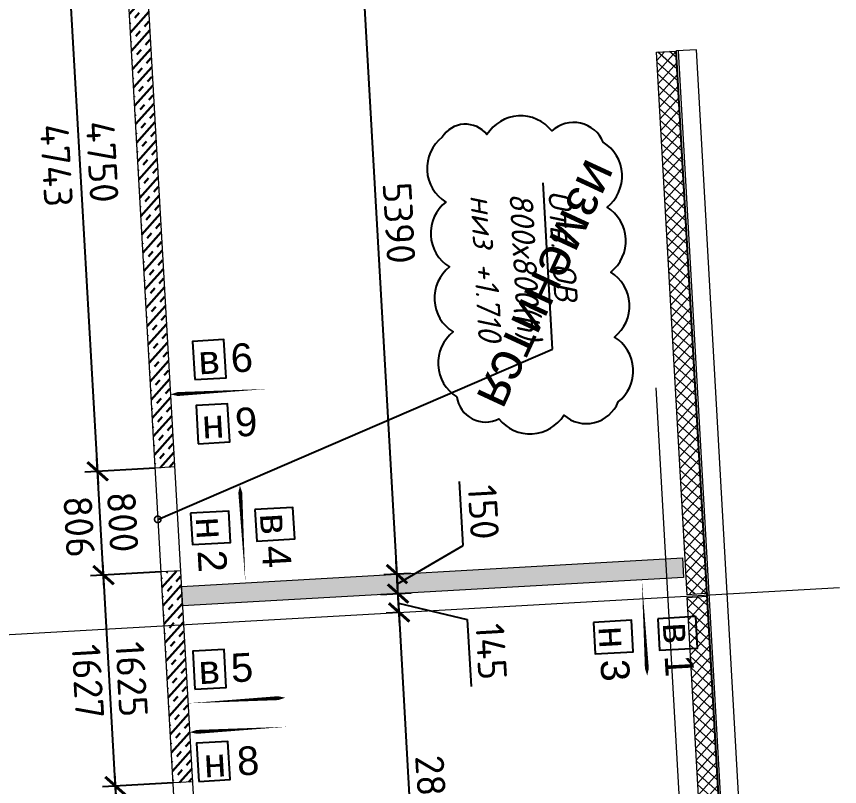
# Model space of a CAD drawing. Header units: metres. Extents: x 107714.6 to 107779.8, y 110796.6 to 110847.9.
# Drawn here: x 107726 to 107732.33, y 110803.79 to 110809.71 of the extents above; entities that cross this region are included whole.
import ezdxf
from ezdxf import colors
from ezdxf.entities.mleader import LeaderData, LeaderLine
from ezdxf.math import Vec2, Vec3

# ---------------------------------------------------------------- set-up
doc = ezdxf.new("R2010")
doc.units = ezdxf.units.M
doc.header["$PDMODE"] = 35
doc.header["$PDSIZE"] = 0.01
doc.linetypes.add('CENTER', pattern=[50.8, 31.75, -6.35, 6.35, -6.35])
for name, color, linetype, lineweight in [('0_Выноски текст', 7, 'Continuous', 9), ('S-WALL-PATT', 7, 'Continuous', 0), ('Выноски', 7, 'Continuous', 15), ('Обобщенные модели', 7, 'Continuous', 18), ('ОСИ', 251, 'CENTER', 18), ('Стены', 7, 'Continuous', 18), ('Стены штриховка', 7, 'Continuous', 9), ('Цоколь', 252, 'Continuous', 18)]:
    doc.layers.add(name, color=color, linetype=linetype, lineweight=lineweight)
for name, color, linetype in [('2023.11.08_В_ОТКЛОНЕНИЯ', 7, 'Continuous'), ('2023.11.08_Н_ОТКЛОНЕНИЯ', 7, 'Continuous'), ('размеры', 7, 'Continuous')]:
    doc.layers.add(name, color=color, linetype=linetype)
doc.styles.add('AxeAndPointZ', font='arial.ttf')
doc.styles.add('GOST 2.304 type A', font='isocpeur.ttf')
doc.styles.add('PDF ISOCPEUR Italic', font='isocpeui.ttf')
doc.dimstyles.new('ISO-25', dxfattribs={"dimtxt": 0.22, "dimasz": 0.15, "dimexe": 0.1, "dimexo": 0, "dimgap": 0.06, "dimtad": 1, "dimdec": 0, "dimlfac": 1000, "dimtxsty": 'GOST 2.304 type A', "dimblk": 'ARCHTICK', "dimcen": 2.5, "dimdle": 0.1, "dimadec": 0, "dimazin": 0, "dimtfac": 1, "dimtdec": 0, "dimtmove": 0, "dimatfit": 3, "dimfxl": 1, "dimarcsym": 0})
doc.dimstyles.new('снизу', dxfattribs={"dimtxt": 0.22, "dimasz": 0.1, "dimexe": 0.1, "dimexo": 0, "dimgap": 0.06, "dimtad": 1, "dimdec": 0, "dimlfac": 1000, "dimtxsty": 'GOST 2.304 type A', "dimblk": 'OBLIQUE', "dimcen": 2.5, "dimdle": 0.1, "dimse1": 1, "dimse2": 1, "dimsd1": 1, "dimsd2": 1, "dimadec": 0, "dimazin": 0, "dimtfac": 1, "dimtdec": 0, "dimtofl": 0, "dimtmove": 2, "dimatfit": 3, "dimfxl": 1, "dimarcsym": 0})

# ---------------------------------------------------------------- blocks, each defined once
blk = doc.blocks.new('_ARCHTICK')
at = {"color": 0, "linetype": 'ByBlock', "const_width": 0.15}
blk.add_lwpolyline([(-0.5, -0.5), (0.5, 0.5)], dxfattribs=at)
blk = doc.blocks.new('*D185')
at = {"layer": 'Defpoints', "color": 0, "transparency": 16777216}
for p in [(107728.9474, 110805.1245), (107728.9474, 110805.1245), (107729.0542, 110802.271)]:
    blk.add_point(p, dxfattribs=at)
at = {"layer": 'размеры', "color": 0, "lineweight": -2, "transparency": 16777216}
for p, q in [((107729.1151, 110802.1743), (107728.9417, 110805.2243)), ((107728.9474, 110805.1245), (107728.8476, 110805.1188)), ((107729.0542, 110802.271), (107729.2092, 110802.2798))]:
    blk.add_line(p, q, dxfattribs=at)
at = {"layer": 'размеры', "color": 0, "lineweight": -2, "transparency": 16777216, "xscale": 0.15, "yscale": 0.15, "zscale": 0.15}
for p, rotation in [((107728.9474, 110805.1245), 93.25304974487426), ((107729.1094, 110802.2741), 273.2530497448743)]:
    blk.add_blockref('_ARCHTICK', p, dxfattribs=dict(at, rotation=rotation))
at = {"layer": 'размеры', "color": 0, "transparency": 16777216, "insert": (107729.1981, 110803.7089), "char_height": 0.22, "attachment_point": 5, "rotation": 273.25305, "style": 'GOST 2.304 type A'}
blk.add_mtext('2855', dxfattribs=at)
blk = doc.blocks.new('*D186')
at = {"layer": 'Defpoints', "color": 0, "transparency": 16777216}
for p in [(107728.8064, 110805.2617), (107728.9392, 110805.2692), (107728.9474, 110805.1245)]:
    blk.add_point(p, dxfattribs=at)
at = {"layer": 'размеры', "color": 0, "lineweight": -2, "transparency": 16777216}
for p, q in [((107728.9531, 110805.0246), (107728.9335, 110805.3691)), ((107728.8064, 110805.2617), (107729.039, 110805.2749)), ((107728.9433, 110805.1968), (107729.4713, 110805.0706)), ((107728.9474, 110805.1245), (107728.8476, 110805.1188)), ((107729.4713, 110805.0706), (107729.5006, 110804.5554))]:
    blk.add_line(p, q, dxfattribs=at)
at = {"layer": 'размеры', "color": 0, "lineweight": -2, "transparency": 16777216, "xscale": 0.15, "yscale": 0.15, "zscale": 0.15}
for p, rotation in [((107728.9392, 110805.2692), 93.25304974487426), ((107728.9474, 110805.1245), 273.2530497448743)]:
    blk.add_blockref('_ARCHTICK', p, dxfattribs=dict(at, rotation=rotation))
at = {"layer": 'размеры', "color": 0, "transparency": 16777216, "insert": (107729.6557, 110804.8227), "char_height": 0.22, "attachment_point": 5, "rotation": 273.25305, "style": 'GOST 2.304 type A'}
blk.add_mtext('145', dxfattribs=at)
blk = doc.blocks.new('*D187')
at = {"layer": 'Defpoints', "color": 0, "transparency": 16777216}
for p in [(107728.9306, 110805.419), (107729.0339, 110805.4249), (107728.8064, 110805.2617)]:
    blk.add_point(p, dxfattribs=at)
at = {"layer": 'размеры', "color": 0, "lineweight": -2, "transparency": 16777216}
for p, q in [((107729.4401, 110805.639), (107729.4121, 110806.1322)), ((107728.9349, 110805.3441), (107729.4401, 110805.639)), ((107728.9448, 110805.1694), (107728.925, 110805.5188)), ((107729.0339, 110805.4249), (107728.8308, 110805.4133)), ((107728.8064, 110805.2617), (107729.039, 110805.2749))]:
    blk.add_line(p, q, dxfattribs=at)
at = {"layer": 'размеры', "color": 0, "lineweight": -2, "transparency": 16777216, "xscale": 0.15, "yscale": 0.15, "zscale": 0.15}
for p, rotation in [((107728.9306, 110805.419), 93.25304974487426), ((107728.9392, 110805.2692), 273.2530497448743)]:
    blk.add_blockref('_ARCHTICK', p, dxfattribs=dict(at, rotation=rotation))
at = {"layer": 'размеры', "color": 0, "transparency": 16777216, "insert": (107729.5958, 110805.8952), "char_height": 0.22, "attachment_point": 5, "rotation": 273.25305, "style": 'GOST 2.304 type A'}
blk.add_mtext('150', dxfattribs=at)
blk = doc.blocks.new('*D188')
at = {"layer": 'Defpoints', "color": 0, "transparency": 16777216}
for p in [(107728.6248, 110810.8003), (107728.6289, 110810.8005), (107729.0339, 110805.4249)]:
    blk.add_point(p, dxfattribs=at)
at = {"layer": 'размеры', "color": 0, "lineweight": -2, "transparency": 16777216}
for p, q in [((107728.9363, 110805.3191), (107728.6191, 110810.9001)), ((107728.6289, 110810.8005), (107728.525, 110810.7946)), ((107729.0339, 110805.4249), (107728.8308, 110805.4133))]:
    blk.add_line(p, q, dxfattribs=at)
at = {"layer": 'размеры', "color": 0, "lineweight": -2, "transparency": 16777216, "xscale": 0.15, "yscale": 0.15, "zscale": 0.15}
for p, rotation in [((107728.6248, 110810.8003), 93.25304974487426), ((107728.9306, 110805.419), 273.2530497448743)]:
    blk.add_blockref('_ARCHTICK', p, dxfattribs=dict(at, rotation=rotation))
at = {"layer": 'размеры', "color": 0, "transparency": 16777216, "insert": (107728.9474, 110808.1193), "char_height": 0.22, "attachment_point": 5, "rotation": 273.25305, "style": 'GOST 2.304 type A'}
blk.add_mtext('5390', dxfattribs=at)
blk = doc.blocks.new('*D167')
at = {"layer": 'Defpoints', "color": 0, "transparency": 16777216}
for p in [(107727.2656, 110803.8174, 21.7613), (107726.4, 110803.7682), (107727.3091, 110802.8051, 21.6143)]:
    blk.add_point(p, dxfattribs=at)
at = {"layer": 'размеры', "color": 0, "transparency": 16777216, "insert": (107726.6143, 110803.2568), "char_height": 0.22, "attachment_point": 5, "rotation": 273.25305, "style": 'GOST 2.304 type A'}
blk.add_mtext('1013', dxfattribs=at)
blk = doc.blocks.new('_Oblique')
at = {"color": 0, "linetype": 'ByBlock', "lineweight": -2}
blk.add_line((-0.5, -0.5), (0.5, 0.5), dxfattribs=at)
blk = doc.blocks.new('*U300')
at = {"layer": 'S-WALL-PATT', "lineweight": 9, "true_color": 0x636466}
h = blk.add_hatch(dxfattribs=at)
h.set_pattern_fill('ANSI37', color=251, scale=20)
h.paths.add_polyline_path([(-150, 0), (0, 0), (0, 6350), (-150, 6350)])
at = {"color": 0, "lineweight": 9}
blk.add_lwpolyline([(-150, 0), (0, 0), (0, 6350), (-150, 6350)], close=True, dxfattribs=at)
blk = doc.blocks.new('*U323')
at = {"layer": 'S-WALL-PATT', "lineweight": 9, "true_color": 0x636466}
h = blk.add_hatch(dxfattribs=at)
h.set_pattern_fill('ANSI37', color=251, scale=20)
h.paths.add_polyline_path([(-150, 0), (0, 0), (0, 4180), (-150, 4180)])
at = {"color": 0, "lineweight": 9}
blk.add_lwpolyline([(-150, 0), (0, 0), (0, 4180), (-150, 4180)], close=True, dxfattribs=at)
blk = doc.blocks.new('_DOTSMALL')
at = {"color": 0, "linetype": 'ByBlock', "const_width": 0.5}
blk.add_lwpolyline([(-0.0625, 0, 1), (0.0625, 0, 1)], format="xyb", close=True, dxfattribs=at)
blk = doc.blocks.new('*U292')
at = {"layer": 'Цоколь'}
for p, q in [((0, -2.6), (0, 0)), ((10550, 0), (0, 0)), ((10550, 0), (10708.1, -158.1)), ((0, -5.5), (0, -2.6)), ((10552.6, -2.6), (0, -2.6)), ((10555.5, -5.5), (0, -5.5)), ((0, -158.1), (0, -5.5)), ((10569.9, -19.9), (0, -19.9)), ((10708.1, -158.1), (0, -158.1))]:
    blk.add_line(p, q, dxfattribs=at)
blk = doc.blocks.new('*D580')
at = {"layer": 'Defpoints', "color": 0, "transparency": 16777216}
for p in [(107726.7666, 110803.7886), (107727.2084, 110803.8137), (107727.2657, 110802.8053)]:
    blk.add_point(p, dxfattribs=at)
at = {"layer": 'размеры', "color": 0, "lineweight": -2, "transparency": 16777216}
for p, q in [((107726.8296, 110802.6803), (107726.7609, 110803.8884)), ((107727.2084, 110803.8137), (107726.6668, 110803.7829)), ((107727.2657, 110802.8053), (107726.7241, 110802.7745))]:
    blk.add_line(p, q, dxfattribs=at)
at = {"layer": 'размеры', "color": 0, "lineweight": -2, "transparency": 16777216, "xscale": 0.15, "yscale": 0.15, "zscale": 0.15}
for p, rotation in [((107726.7666, 110803.7886), 93.25304974487426), ((107726.8239, 110802.7802), 273.2530497448743)]:
    blk.add_blockref('_ARCHTICK', p, dxfattribs=dict(at, rotation=rotation))
at = {"layer": 'размеры', "color": 0, "transparency": 16777216, "insert": (107726.965, 110803.294), "char_height": 0.22, "attachment_point": 5, "rotation": 273.25305, "style": 'GOST 2.304 type A'}
blk.add_mtext('1010', dxfattribs=at)
blk = doc.blocks.new('*D581')
at = {"layer": 'Defpoints', "color": 0, "transparency": 16777216}
for p in [(107727.1162, 110805.4361), (107726.6744, 110805.411), (107727.2084, 110803.8137)]:
    blk.add_point(p, dxfattribs=at)
at = {"layer": 'размеры', "color": 0, "lineweight": -2, "transparency": 16777216}
for p, q in [((107726.7723, 110803.6887), (107726.6687, 110805.5109)), ((107727.1162, 110805.4361), (107726.5746, 110805.4054)), ((107727.2084, 110803.8137), (107726.6668, 110803.7829))]:
    blk.add_line(p, q, dxfattribs=at)
at = {"layer": 'размеры', "color": 0, "lineweight": -2, "transparency": 16777216, "xscale": 0.15, "yscale": 0.15, "zscale": 0.15}
for p, rotation in [((107726.6744, 110805.411), 93.25304974487426), ((107726.7666, 110803.7886), 273.2530497448743)]:
    blk.add_blockref('_ARCHTICK', p, dxfattribs=dict(at, rotation=rotation))
at = {"layer": 'размеры', "color": 0, "transparency": 16777216, "insert": (107726.8902, 110804.6094), "char_height": 0.22, "attachment_point": 5, "rotation": 273.25305, "style": 'GOST 2.304 type A'}
blk.add_mtext('1625', dxfattribs=at)
blk = doc.blocks.new('*D582')
at = {"layer": 'Defpoints', "color": 0, "transparency": 16777216}
for p in [(107726.629, 110806.2097), (107727.0708, 110806.2349), (107727.1162, 110805.4361)]:
    blk.add_point(p, dxfattribs=at)
at = {"layer": 'размеры', "color": 0, "lineweight": -2, "transparency": 16777216}
for p, q in [((107726.6801, 110805.3112), (107726.6233, 110806.3096)), ((107727.0708, 110806.2349), (107726.5292, 110806.2041)), ((107727.1162, 110805.4361), (107726.5746, 110805.4054))]:
    blk.add_line(p, q, dxfattribs=at)
at = {"layer": 'размеры', "color": 0, "lineweight": -2, "transparency": 16777216, "xscale": 0.15, "yscale": 0.15, "zscale": 0.15}
for p, rotation in [((107726.629, 110806.2097), 93.25304974487426), ((107726.6744, 110805.411), 273.2530497448743)]:
    blk.add_blockref('_ARCHTICK', p, dxfattribs=dict(at, rotation=rotation))
at = {"layer": 'размеры', "color": 0, "transparency": 16777216, "insert": (107726.8214, 110805.82), "char_height": 0.22, "attachment_point": 5, "rotation": 273.25305, "style": 'GOST 2.304 type A'}
blk.add_mtext('800', dxfattribs=at)
blk = doc.blocks.new('*D583')
at = {"layer": 'Defpoints', "color": 0, "transparency": 16777216}
for p in [(107726.3595, 110810.952), (107726.8013, 110810.9771), (107727.0708, 110806.2349)]:
    blk.add_point(p, dxfattribs=at)
at = {"layer": 'размеры', "color": 0, "lineweight": -2, "transparency": 16777216}
for p, q in [((107726.6347, 110806.1099), (107726.3538, 110811.0518)), ((107726.8013, 110810.9771), (107726.2596, 110810.9463)), ((107727.0708, 110806.2349), (107726.5292, 110806.2041))]:
    blk.add_line(p, q, dxfattribs=at)
at = {"layer": 'размеры', "color": 0, "lineweight": -2, "transparency": 16777216, "xscale": 0.15, "yscale": 0.15, "zscale": 0.15}
for p, rotation in [((107726.3595, 110810.952), 93.25304974487426), ((107726.629, 110806.2097), 273.2530497448743)]:
    blk.add_blockref('_ARCHTICK', p, dxfattribs=dict(at, rotation=rotation))
at = {"layer": 'размеры', "color": 0, "transparency": 16777216, "insert": (107726.664, 110808.5905), "char_height": 0.22, "attachment_point": 5, "rotation": 273.25305, "style": 'GOST 2.304 type A'}
blk.add_mtext('4750', dxfattribs=at)
blk = doc.blocks.new('*D595')
at = {"layer": 'Defpoints', "color": 0, "transparency": 16777216}
for p in [(107728.0519, 110805.4912), (107726.3442, 110805.3942), (107728.1442, 110803.8673, 1.214)]:
    blk.add_point(p, dxfattribs=at)
at = {"layer": 'размеры', "color": 0, "transparency": 16777216, "insert": (107726.5536, 110804.5929), "char_height": 0.22, "attachment_point": 5, "rotation": 273.25305, "style": 'GOST 2.304 type A'}
blk.add_mtext('1627', dxfattribs=at)
blk = doc.blocks.new('*D596')
at = {"layer": 'Defpoints', "color": 0, "transparency": 16777216}
for p in [(107726.2958, 110806.1987), (107727.0704, 110806.2427), (107727.1161, 110805.438)]:
    blk.add_point(p, dxfattribs=at)
at = {"layer": 'размеры', "color": 0, "transparency": 16777216, "insert": (107726.486, 110805.7835), "char_height": 0.22, "attachment_point": 5, "rotation": 273.25305, "style": 'GOST 2.304 type A'}
blk.add_mtext('806', dxfattribs=at)
blk = doc.blocks.new('*D597')
at = {"layer": 'Defpoints', "color": 0, "transparency": 16777216}
for p in [(107726.8694, 110810.9823, 21.8653), (107726.0258, 110810.9344), (107727.0704, 110806.2427)]:
    blk.add_point(p, dxfattribs=at)
at = {"layer": 'размеры', "color": 0, "transparency": 16777216, "insert": (107726.3115, 110808.5624), "char_height": 0.22, "attachment_point": 5, "rotation": 273.25305, "style": 'GOST 2.304 type A'}
blk.add_mtext('4743', dxfattribs=at)

msp = doc.modelspace()

# ---------------------------------------------------------------- hatches: boundary and pattern name
at = {"layer": 'Стены штриховка', "lineweight": 30}
h = msp.add_hatch(dxfattribs=at)
h.set_pattern_fill('ASHLER', color=256, scale=0.2, angle=183.25305, pattern_type=2)
h.set_pattern_definition([(228.2530497, (108242.52607, 113595.21335), (0.0746092818, -0.0665841954), []), (228.2530497, (108242.53009, 113595.14276), (0.0746092818, -0.0665841954), [0.05, -0.05])])
h.paths.add_polyline_path([(107731.3138, 110802.2491), (107731.3053, 110802.3989), (107727.4515, 110802.1799), (107727.46, 110802.0301)])
h.paths.add_polyline_path([(107731.0053, 110805.3867), (107730.9968, 110805.5364), (107727.2728, 110805.3248), (107727.2813, 110805.175)])
h.paths.add_polyline_path([(107731.1351, 110805.3941), (107731.1266, 110805.5439), (107730.9968, 110805.5365), (107731.0053, 110805.3867)])
h.paths.add_polyline_path([(107730.8209, 110810.9251), (107730.8124, 110811.0749), (107730.6824, 110811.0675), (107730.6909, 110810.9177)])
h.paths.add_polyline_path([(107730.6909, 110810.9177), (107730.6824, 110811.0675), (107726.9587, 110810.8558), (107726.9672, 110810.7061)])
h.paths.add_polyline_path([(107730.7274, 110812.5725), (107730.7189, 110812.7222), (107730.5888, 110812.7148), (107730.5973, 110812.5651)])
h.paths.add_polyline_path([(107730.5973, 110812.5651), (107730.5888, 110812.7148), (107726.8651, 110812.5032), (107726.8736, 110812.3534)])
h.paths.add_polyline_path([(107730.6352, 110814.1948), (107730.6267, 110814.3446), (107730.4966, 110814.3372), (107730.5051, 110814.1875)])
h.paths.add_polyline_path([(107730.5051, 110814.1875), (107730.4966, 110814.3372), (107726.7729, 110814.1256), (107726.7814, 110813.9758)])
h.paths.add_polyline_path([(107730.4795, 110816.9404), (107730.471, 110817.0902), (107730.3405, 110817.0828), (107730.349, 110816.933)])
h.paths.add_polyline_path([(107730.349, 110816.933), (107730.3405, 110817.0828), (107726.6172, 110816.8712), (107726.6257, 110816.7214)])
h.paths.add_polyline_path([(107728.5754, 110817.1227), (107728.4236, 110819.7934), (107728.2738, 110819.7849), (107728.4256, 110817.1142)])
h.paths.add_polyline_path([(107728.5833, 110816.9829), (107728.5754, 110817.1227), (107728.4256, 110817.1142), (107728.4336, 110816.9744)])
h = msp.add_hatch(dxfattribs=at)
h.set_pattern_fill('ASHLER', color=256, scale=0.2, angle=183.25305, pattern_type=2)
h.set_pattern_definition([(228.2530497, (108243.1656, 113583.96151), (0.0746092818, -0.0665841954), []), (228.2530497, (108243.16961, 113583.89092), (0.0746092818, -0.0665841954), [0.05, -0.05])])
h.paths.add_polyline_path([(107727.2206, 110806.2434), (107726.951, 110810.9856), (107726.8013, 110810.9771), (107727.0708, 110806.2349)])
h = msp.add_hatch(dxfattribs=at)
h.set_pattern_fill('ASHLER', color=256, scale=0.2, angle=183.25305, pattern_type=2)
h.set_pattern_definition([(228.2530497, (108243.48043, 113578.42245), (0.0746092818, -0.0665841954), []), (228.2530497, (108243.48444, 113578.35186), (0.0746092818, -0.0665841954), [0.05, -0.05])])
h.paths.add_polyline_path([(107727.3582, 110803.8222), (107727.266, 110805.4447), (107727.1162, 110805.4361), (107727.2084, 110803.8137)])

# ---------------------------------------------------------------- linework, layer by layer
at = {"layer": '2023.11.08_В_ОТКЛОНЕНИЯ'}
for points in [[(107727.375, 110806.9163), (107727.6166, 110806.93), (107727.6, 110807.2229), (107727.3584, 110807.2091), (107727.375, 110806.9163)], [(107727.8381, 110805.9154), (107727.8518, 110805.6738), (107728.1447, 110805.6905), (107728.1309, 110805.9321), (107727.8381, 110805.9154)], [(107730.9358, 110805.0753), (107730.9495, 110804.8337), (107731.2424, 110804.8503), (107731.2286, 110805.092), (107730.9358, 110805.0753)], [(107727.3765, 110804.5335), (107727.6181, 110804.5473), (107727.6015, 110804.8401), (107727.3599, 110804.8263), (107727.3765, 110804.5335)]]:
    msp.add_lwpolyline(points, dxfattribs=at)
for points in [[(107727.9377, 110806.8434, 0, 0, 0), (107727.1889, 110806.8009, 0, 0.16, 0), (107727.4884, 110806.8179, 0.03, 0.03, 0), (107727.9377, 110806.8434, 0, 0, 0)], [(107727.7652, 110805.3528, 0, 0, 0), (107727.7227, 110806.1016, 0, 0.16, 0), (107727.7397, 110805.8021, 0.03, 0.03, 0), (107727.7652, 110805.3528, 0, 0, 0)], [(107730.8133, 110805.3858, 0, 0, 0), (107730.8558, 110804.637, 0, 0.16, 0), (107730.8388, 110804.9365, 0.03, 0.03, 0), (107730.8133, 110805.3858, 0, 0, 0)], [(107728.0853, 110804.2451, 0, 0, 0), (107727.3366, 110804.2026, 0, 0.16, 0), (107727.6361, 110804.2196, 0.03, 0.03, 0), (107728.0853, 110804.2451, 0, 0, 0)]]:
    msp.add_lwpolyline(points, format="xyseb", dxfattribs=at)
at = {"layer": '2023.11.08_Н_ОТКЛОНЕНИЯ'}
for points in [[(107727.9377, 110806.8434, 0, 0, 0), (107727.1889, 110806.8009, 0, 0.16, 0), (107727.4884, 110806.8179, 0.03, 0.03, 0), (107727.9377, 110806.8434, 0, 0, 0)], [(107727.7652, 110805.3528, 0, 0, 0), (107727.7227, 110806.1016, 0, 0.16, 0), (107727.7397, 110805.8021, 0.03, 0.03, 0), (107727.7652, 110805.3528, 0, 0, 0)], [(107730.8133, 110805.3858, 0, 0, 0), (107730.8558, 110804.637, 0, 0.16, 0), (107730.8388, 110804.9365, 0.03, 0.03, 0), (107730.8133, 110805.3858, 0, 0, 0)], [(107727.3239, 110804.4257, 0, 0, 0), (107728.0727, 110804.4682, 0, 0.16, 0), (107727.7732, 110804.4512, 0.03, 0.03, 0), (107727.3239, 110804.4257, 0, 0, 0)]]:
    msp.add_lwpolyline(points, format="xyseb", dxfattribs=at)
for points in [[(107727.4031, 110806.4221), (107727.6447, 110806.4358), (107727.6281, 110806.7287), (107727.3864, 110806.7149), (107727.4031, 110806.4221)], [(107727.3439, 110805.8873), (107727.3576, 110805.6457), (107727.6505, 110805.6624), (107727.6367, 110805.904), (107727.3439, 110805.8873)], [(107730.4416, 110805.0472), (107730.4553, 110804.8056), (107730.7482, 110804.8223), (107730.7344, 110805.0639), (107730.4416, 110805.0472)], [(107727.4063, 110803.8249), (107727.6479, 110803.8386), (107727.6312, 110804.1315), (107727.3896, 110804.1177), (107727.4063, 110803.8249)]]:
    msp.add_lwpolyline(points, dxfattribs=at)
at = {"layer": 'ОСИ'}
for p, q in [((107728.76, 110844.8903), (107731.4531, 110797.5077)), ((107724.838, 110804.8909), (107732.3344, 110805.317))]:
    msp.add_line(p, q, dxfattribs=at)
at = {"layer": 'размеры', "color": 6}
msp.add_lwpolyline([(107729.2781, 110808.7796, 0.520567), (107729.3064, 110808.2804, 0.520567), (107729.3348, 110807.7812, 0.520567), (107729.3632, 110807.282, 0.520567), (107729.3916, 110806.7828, 0.520567), (107729.7146, 110806.6138, 0.520567), (107730.2138, 110806.6422, 0.520567), (107730.6313, 110806.7435, 0.520567), (107730.603, 110807.2427, 0.520567), (107730.5746, 110807.7418, 0.520567), (107730.5462, 110808.241, 0.520567), (107730.5178, 110808.7402, 0.520567), (107730.1219, 110808.8275, 0.520567), (107729.6227, 110808.7992, 0.520567)], format="xyb", close=True, dxfattribs=at)
at = {"layer": 'Стены'}
for points in [[(107725.9168, 110829.1812), (107727.6408, 110798.8502), (107727.491, 110798.8417), (107725.7671, 110829.1727)], [(107731.1266, 110805.5438), (107731.1351, 110805.394), (107727.2813, 110805.175), (107727.2728, 110805.3248)]]:
    msp.add_lwpolyline(points, close=True, dxfattribs=at)
for points in [[(107727.2206, 110806.2434), (107727.0708, 110806.2349)], [(107727.266, 110805.4447), (107727.1162, 110805.4361)], [(107727.3582, 110803.8222), (107727.2084, 110803.8137)]]:
    msp.add_lwpolyline(points, dxfattribs=at)

# ---------------------------------------------------------------- block references
at = {"layer": 'Выноски', "xscale": -0.001, "yscale": 0.001, "zscale": 0.001, "rotation": 3.253049744874268}
for name, p in [('*U323', (107731.1627, 110805.2604)), ('*U300', (107731.5242, 110798.9006))]:
    msp.add_blockref(name, p, dxfattribs=at)
at = {"layer": 'Обобщенные модели', "xscale": -0.001, "yscale": 0.001, "zscale": 0.001, "rotation": 93.25304974487426}
msp.add_blockref('*U292', (107731.0753, 110809.4422), dxfattribs=at)

# ---------------------------------------------------------------- texts
at = {"layer": '2023.11.08_В_ОТКЛОНЕНИЯ', "style": 'AxeAndPointZ'}
for s, rotation, p in [('в 6', 3.25305, (107727.4096, 110806.955)), ('в 4', 273.25305, (107727.8768, 110805.8809)), ('в 1', 273.25305, (107730.9745, 110805.0408)), ('в 5', 3.25305, (107727.4111, 110804.5722))]:
    msp.add_text(s, height=0.22, rotation=rotation, dxfattribs=at).set_placement(p)
at = {"layer": '2023.11.08_Н_ОТКЛОНЕНИЯ', "style": 'AxeAndPointZ'}
for s, rotation, p in [('н 9', 3.25305, (107727.4376, 110806.4608)), ('н 2', 273.25305, (107727.3826, 110805.8528)), ('н 3', 273.25305, (107730.4803, 110805.0127)), ('н 8', 3.25305, (107727.4518, 110803.855))]:
    msp.add_text(s, height=0.22, rotation=rotation, dxfattribs=at).set_placement(p)
at = {"layer": 'размеры', "color": 1, "style": 'AxeAndPointZ'}
msp.add_text('изменится', height=0.3, rotation=245.19918, dxfattribs=at).set_placement((107730.391, 110808.6312))

# ---------------------------------------------------------------- dimensions: what is measured, and where the dimension line sits
at = {"layer": 'размеры'}
for base, p1, p2, picture, middle in [((107726.3595, 110810.952), (107727.0708, 110806.2349), (107726.8013, 110810.9771), '*D583', (107726.664, 110808.5905)), ((107728.6248, 110810.8003), (107729.0339, 110805.4249), (107728.6289, 110810.8005), '*D188', (107728.9474, 110808.1193)), ((107726.629, 110806.2097), (107727.1162, 110805.4361), (107727.0708, 110806.2349), '*D582', (107726.8214, 110805.82)), ((107726.6744, 110805.411), (107727.2084, 110803.8137), (107727.1162, 110805.4361), '*D581', (107726.8902, 110804.6094)), ((107728.9392, 110805.2692), (107728.9474, 110805.1245), (107728.8064, 110805.2617), '*D186', (107729.6444, 110805.0203)), ((107728.9474, 110805.1245), (107729.0542, 110802.271), (107728.9474, 110805.1245), '*D185', (107729.1981, 110803.7089)), ((107726.7666, 110803.7886), (107727.2657, 110802.8053), (107727.2084, 110803.8137), '*D580', (107726.965, 110803.294))]:
    dim = msp.add_linear_dim(base=base, p1=p1, p2=p2, angle=273.25305, dimstyle='ISO-25', override={"dimtmove": 1}, dxfattribs=at)
    dim.commit()
    dim.dimension.update_dxf_attribs({"geometry": picture, "text_midpoint": middle})
for base, p1, p2, picture, middle in [((107726.0258, 110810.9344), (107727.0704, 110806.2427), (107726.8694, 110810.9823, 21.8653), '*D597', (107726.3115, 110808.5624)), ((107726.2958, 110806.1987), (107727.1161, 110805.438), (107727.0704, 110806.2427), '*D596', (107726.486, 110805.7835)), ((107726.3442, 110805.3942), (107728.1442, 110803.8673, 1.214), (107728.0519, 110805.4912), '*D595', (107726.5536, 110804.5929)), ((107726.4, 110803.7682), (107727.3091, 110802.8051, 21.6143), (107727.2656, 110803.8174, 21.7613), '*D167', (107726.6143, 110803.2568))]:
    dim = msp.add_linear_dim(base=base, p1=p1, p2=p2, angle=273.25305, dimstyle='снизу', dxfattribs=at)
    dim.commit()
    dim.dimension.update_dxf_attribs({"geometry": picture, "text_midpoint": middle, "dimtype": 160})
dim = msp.add_linear_dim(base=(107728.9306, 110805.419), p1=(107728.8064, 110805.2617), p2=(107729.0339, 110805.4249), angle=273.25305, dimstyle='ISO-25', override={"dimtmove": 1}, dxfattribs=at)
dim.commit()
dim.dimension.update_dxf_attribs({"geometry": '*D187', "text_midpoint": (107729.4367, 110805.6989), "dimtype": 160})

# ---------------------------------------------------------------- leaders
at = {"layer": '0_Выноски текст'}
ml = msp.add_multileader_mtext('Standard', dxfattribs=at)
ml.set_content('Отв. ОВ\\P800х800(h)\\Pниз +1.710', color=256, style='PDF ISOCPEUR Italic')
ml.set_leader_properties()
ml.set_arrow_properties(name='DOTSMALL')
ml.build(insert=Vec2(0, 0))
ml.multileader.update_dxf_attribs({"text_left_attachment_type": 6, "text_right_attachment_type": 6, "dogleg_length": 0.36, "arrow_head_size": 0.1})
ctx = ml.context
ctx.base_point, ctx.char_height, ctx.arrow_head_size, ctx.landing_gap_size, ctx.plane_origin, ctx.plane_x_axis, ctx.plane_y_axis = Vec3(107730.0567, 110808.3798, 3.965), 0.18, 0.1, 0.015, Vec3(107727.0888, 110807.6989, 3.965), Vec3(0.056746, -0.998389), Vec3(0.998389, 0.056746)
ctx.left_attachment, ctx.right_attachment = 6, 6
notes = []
notes.append((ctx, [(1, (1, 1, 0), (107730.1267, 110807.1481, 3.965), (-0.056746, 0.998389), 0.00036, [(0, [(107727.0912, 110805.8403, 3.965)], 0, [])])]))
ctx.mtext.insert, ctx.mtext.text_direction, ctx.mtext.width, ctx.mtext.flow_direction = Vec3(107730.2732, 110808.3771, 3.965), Vec3(0.056746, -0.998389), 1.456409, 5
for ctx, leaders in notes:
    for number, flags, end, landing, length, lines in leaders:
        leader = LeaderData()
        leader.index, (leader.has_last_leader_line, leader.has_dogleg_vector, leader.attachment_direction) = number, flags
        leader.last_leader_point, leader.dogleg_vector, leader.dogleg_length = Vec3(end), Vec3(landing), length
        for number, points, colour, breaks in lines:
            line = LeaderLine()
            line.index, line.vertices, line.color, line.breaks = number, Vec3.list(points), colors.encode_raw_color(colour), breaks
            leader.lines.append(line)
        ctx.leaders.append(leader)

doc.saveas('drawing.dxf')
